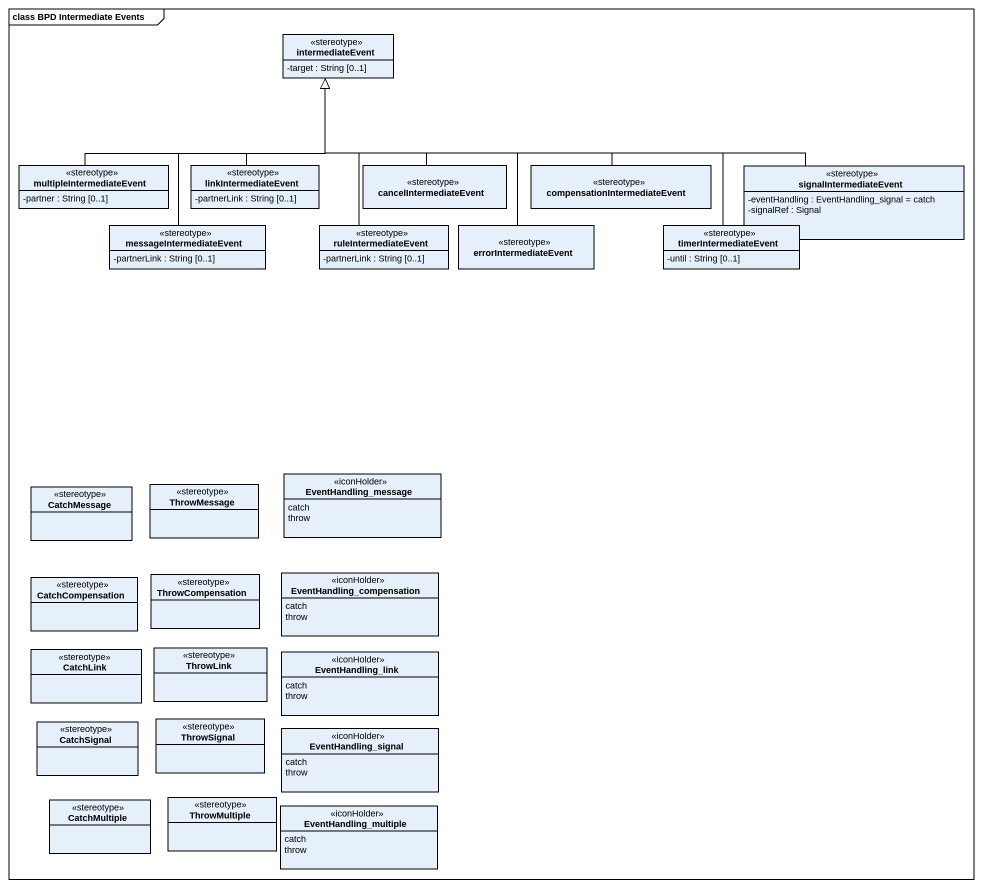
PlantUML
@startuml
mainframe class BPD Intermediate Events
hide circle
hide empty members
skinparam classAttributeIconSize 0
class intermediateEvent <<stereotype>> {
  -target : String [0..1]
}
class multipleIntermediateEvent <<stereotype>> {
  -partner : String [0..1]
}
class linkIntermediateEvent <<stereotype>> {
  -partnerLink : String [0..1]
}
class cancelIntermediateEvent <<stereotype>>
class "compensationIntermediateEvent" as compensationIntermediateEven <<stereotype>>
class signalIntermediateEvent <<stereotype>> {
  -eventHandling : EventHandling_signal = catch
  -signalRef : Signal
}
class messageIntermediateEvent <<stereotype>> {
  -partnerLink : String [0..1]
}
class ruleIntermediateEvent <<stereotype>> {
  -partnerLink : String [0..1]
}
class errorIntermediateEvent <<stereotype>>
class timerIntermediateEvent <<stereotype>> {
  -until : String [0..1]
}
class CatchMessage <<stereotype>>
class ThrowMessage <<stereotype>>
enum EventHandling_message <<iconHolder>> {
  catch
  throw
}
class CatchCompensation <<stereotype>>
class ThrowCompensation <<stereotype>>
enum EventHandling_compensation <<iconHolder>> {
  catch
  throw
}
class CatchLink <<stereotype>>
class ThrowLink <<stereotype>>
enum EventHandling_link <<iconHolder>> {
  catch
  throw
}
class CatchSignal <<stereotype>>
class ThrowSignal <<stereotype>>
enum EventHandling_signal <<iconHolder>> {
  catch
  throw
}
class CatchMultiple <<stereotype>>
class ThrowMultiple <<stereotype>>
enum EventHandling_multiple <<iconHolder>> {
  catch
  throw
}
multipleIntermediateEvent -right-|> intermediateEvent
linkIntermediateEvent -up-|> intermediateEvent
cancelIntermediateEvent -up-|> intermediateEvent
compensationIntermediateEven -left-|> intermediateEvent
signalIntermediateEvent -left-|> intermediateEvent
messageIntermediateEvent -up-|> intermediateEvent
ruleIntermediateEvent -up-|> intermediateEvent
errorIntermediateEvent -up-|> intermediateEvent
timerIntermediateEvent -left-|> intermediateEvent
@enduml
